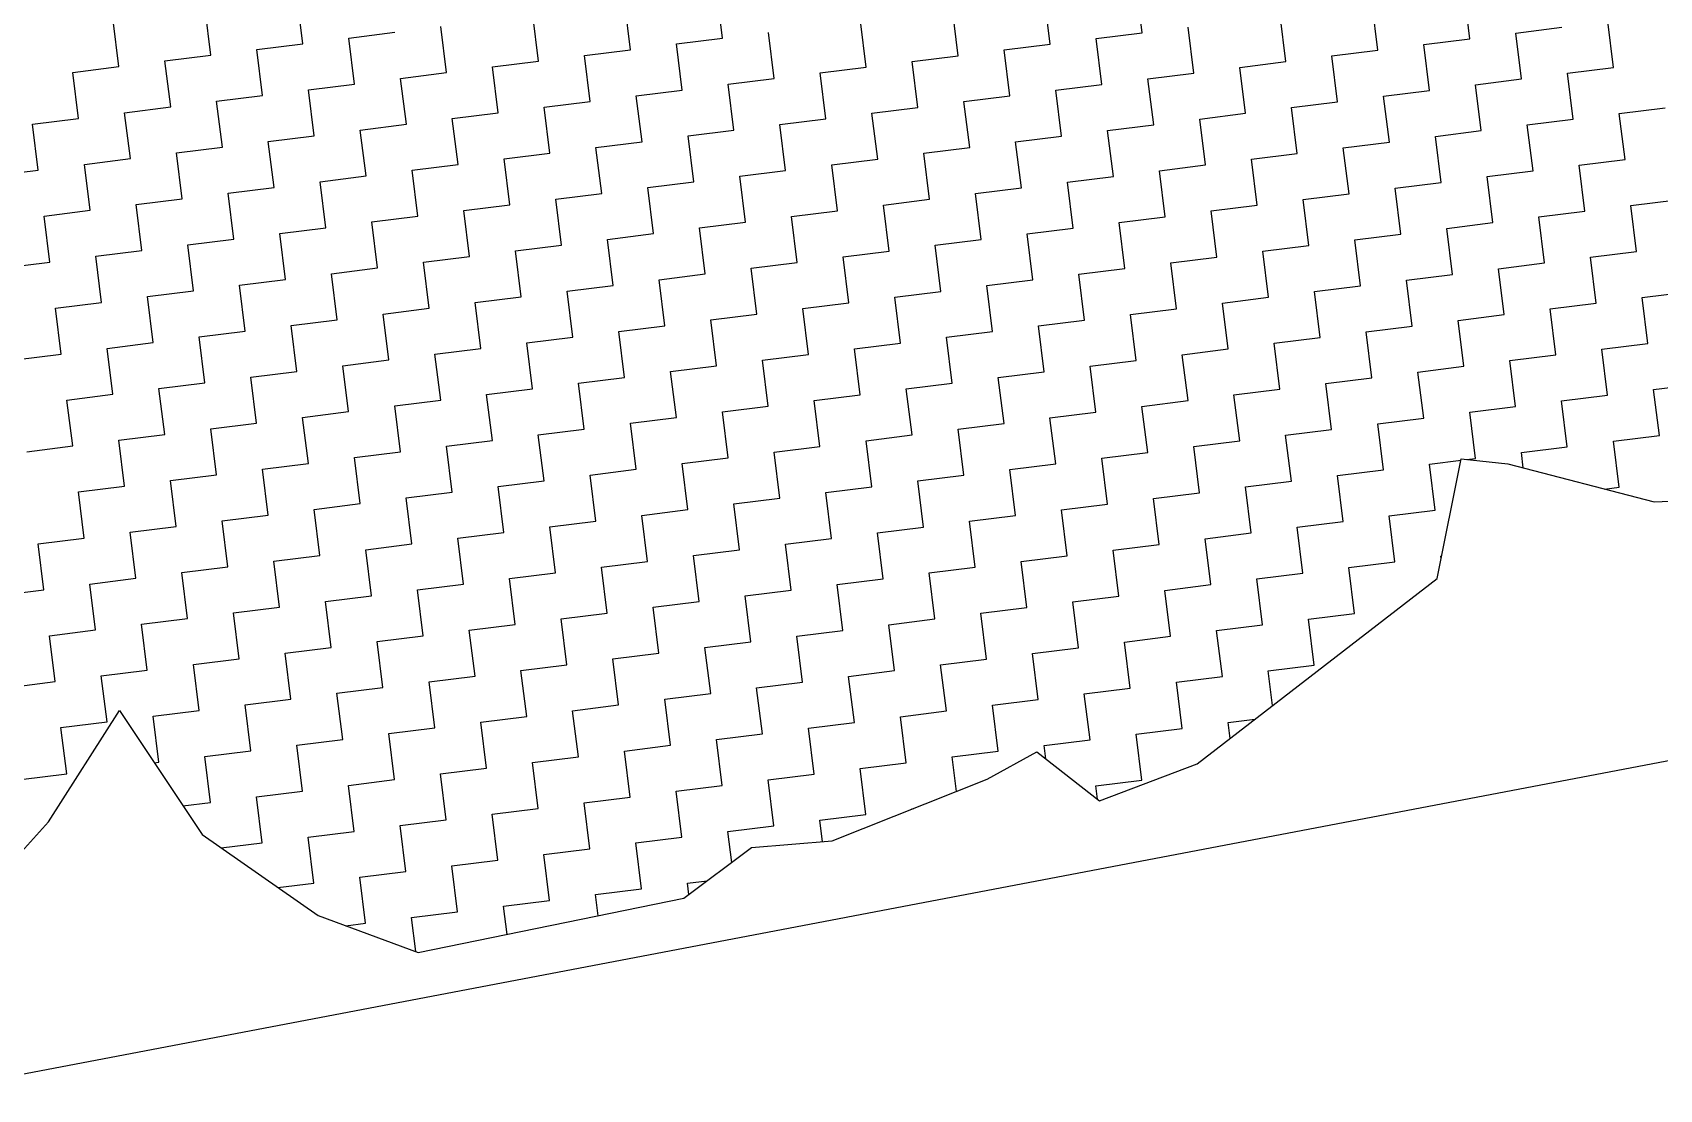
# Model space of a CAD drawing. Header units: metres. Extents: x 290108 to 292128, y 1990044 to 1991719.
# Drawn here: x 290889 to 291066.2, y 1990043.9 to 1990159 of the extents above; entities that cross this region are included whole.
import ezdxf

# ---------------------------------------------------------------- set-up
doc = ezdxf.new("R2010")
doc.units = ezdxf.units.M
doc.header["$MEASUREMENT"] = 0
doc.layers.add('POLY_HATCH', color=12, linetype='Continuous')
doc.layers.add('V_BOUND_LINE', color=7, linetype='Continuous')

msp = doc.modelspace()

# ---------------------------------------------------------------- linework, layer by layer
at = {"layer": 'POLY_HATCH', "linetype": 'Continuous'}
for p, q in [((291009.89, 1990159.01), (291009.27, 1990164.02)), ((290918.44, 1990157.81), (290917.81, 1990162.82)), ((290964.16, 1990158.41), (290963.54, 1990163.42)), ((290999.87, 1990157.76), (290999.24, 1990162.77)), ((291045.59, 1990158.36), (291044.97, 1990163.37)), ((290908.41, 1990156.56), (290907.79, 1990161.57)), ((290944.12, 1990155.92), (290943.49, 1990160.93)), ((290954.14, 1990157.16), (290953.52, 1990162.17)), ((290989.84, 1990156.51), (290989.22, 1990161.53)), ((291025.55, 1990155.87), (291024.92, 1990160.88)), ((291035.57, 1990157.11), (291034.95, 1990162.13)), ((290898.39, 1990155.32), (290897.77, 1990160.33)), ((290923.45, 1990158.43), (290928.46, 1990159.06)), ((290934.09, 1990154.67), (290933.47, 1990159.68)), ((290969.8, 1990154.02), (290969.17, 1990159.03)), ((290979.82, 1990155.27), (290979.2, 1990160.28)), ((291004.88, 1990158.39), (291009.89, 1990159.01)), ((291015.52, 1990154.62), (291014.9, 1990159.63)), ((291050.6, 1990158.98), (291055.61, 1990159.61)), ((291051.23, 1990153.97), (291050.6, 1990158.98)), ((291061.25, 1990155.22), (291060.63, 1990160.23)), ((290913.42, 1990157.19), (290918.44, 1990157.81)), ((290914.05, 1990152.17), (290913.42, 1990157.19)), ((290924.07, 1990153.42), (290923.45, 1990158.43)), ((290949.13, 1990156.54), (290954.14, 1990157.16)), ((290959.15, 1990157.79), (290964.16, 1990158.41)), ((290959.77, 1990152.77), (290959.15, 1990157.79)), ((290994.85, 1990157.14), (290999.87, 1990157.76)), ((290995.48, 1990152.13), (290994.85, 1990157.14)), ((291005.5, 1990153.37), (291004.88, 1990158.39)), ((291030.56, 1990156.49), (291035.57, 1990157.11)), ((291040.58, 1990157.74), (291045.59, 1990158.36)), ((291041.2, 1990152.73), (291040.58, 1990157.74)), ((290893.38, 1990154.69), (290898.39, 1990155.32)), ((290903.4, 1990155.94), (290908.41, 1990156.56)), ((290904.03, 1990150.93), (290903.4, 1990155.94)), ((290939.11, 1990155.29), (290944.12, 1990155.92)), ((290939.73, 1990150.28), (290939.11, 1990155.29)), ((290949.75, 1990151.53), (290949.13, 1990156.54)), ((290974.81, 1990154.64), (290979.82, 1990155.27)), ((290984.83, 1990155.89), (290989.84, 1990156.51)), ((290985.45, 1990150.88), (290984.83, 1990155.89)), ((291020.53, 1990155.24), (291025.55, 1990155.87)), ((291021.16, 1990150.23), (291020.53, 1990155.24)), ((291031.18, 1990151.48), (291030.56, 1990156.49)), ((291056.24, 1990154.6), (291061.25, 1990155.22)), ((290894, 1990149.68), (290893.38, 1990154.69)), ((290919.06, 1990152.8), (290924.07, 1990153.42)), ((290929.08, 1990154.04), (290934.09, 1990154.67)), ((290929.71, 1990149.03), (290929.08, 1990154.04)), ((290964.79, 1990153.4), (290969.8, 1990154.02)), ((290965.41, 1990148.39), (290964.79, 1990153.4)), ((290975.43, 1990149.63), (290974.81, 1990154.64)), ((291010.51, 1990154), (291015.52, 1990154.62)), ((291011.14, 1990148.99), (291010.51, 1990154)), ((291046.22, 1990153.35), (291051.23, 1990153.97)), ((291056.86, 1990149.59), (291056.24, 1990154.6)), ((290909.04, 1990151.55), (290914.05, 1990152.17)), ((290919.68, 1990147.79), (290919.06, 1990152.8)), ((290954.76, 1990152.15), (290959.77, 1990152.77)), ((290955.39, 1990147.14), (290954.76, 1990152.15)), ((290990.47, 1990151.5), (290995.48, 1990152.13)), ((291000.49, 1990152.75), (291005.5, 1990153.37)), ((291001.11, 1990147.74), (291000.49, 1990152.75)), ((291036.19, 1990152.1), (291041.2, 1990152.73)), ((291036.82, 1990147.09), (291036.19, 1990152.1)), ((291046.84, 1990148.34), (291046.22, 1990153.35)), ((290899.01, 1990150.3), (290904.03, 1990150.93)), ((290899.64, 1990145.29), (290899.01, 1990150.3)), ((290909.66, 1990146.54), (290909.04, 1990151.55)), ((290934.72, 1990149.66), (290939.73, 1990150.28)), ((290944.74, 1990150.9), (290949.75, 1990151.53)), ((290945.36, 1990145.89), (290944.74, 1990150.9)), ((290980.44, 1990150.26), (290985.45, 1990150.88)), ((290981.07, 1990145.24), (290980.44, 1990150.26)), ((290991.09, 1990146.49), (290990.47, 1990151.5)), ((291016.15, 1990149.61), (291021.16, 1990150.23)), ((291026.17, 1990150.86), (291031.18, 1990151.48)), ((291026.79, 1990145.84), (291026.17, 1990150.86)), ((291061.87, 1990150.21), (291066.88, 1990150.83)), ((291062.5, 1990145.2), (291061.87, 1990150.21)), ((290888.99, 1990149.06), (290894, 1990149.68)), ((290889.61, 1990144.05), (290888.99, 1990149.06)), ((290924.69, 1990148.41), (290929.71, 1990149.03)), ((290925.32, 1990143.4), (290924.69, 1990148.41)), ((290935.34, 1990144.65), (290934.72, 1990149.66)), ((290960.4, 1990147.76), (290965.41, 1990148.39)), ((290970.42, 1990149.01), (290975.43, 1990149.63)), ((290971.04, 1990144), (290970.42, 1990149.01)), ((291006.12, 1990148.36), (291011.14, 1990148.99)), ((291006.75, 1990143.35), (291006.12, 1990148.36)), ((291016.77, 1990144.6), (291016.15, 1990149.61)), ((291041.83, 1990147.71), (291046.84, 1990148.34)), ((291051.85, 1990148.96), (291056.86, 1990149.59)), ((291052.47, 1990143.95), (291051.85, 1990148.96)), ((290904.65, 1990145.92), (290909.66, 1990146.54)), ((290914.67, 1990147.16), (290919.68, 1990147.79)), ((290915.3, 1990142.15), (290914.67, 1990147.16)), ((290950.37, 1990146.52), (290955.39, 1990147.14)), ((290951, 1990141.5), (290950.37, 1990146.52)), ((290961.02, 1990142.75), (290960.4, 1990147.76)), ((290986.08, 1990145.87), (290991.09, 1990146.49)), ((290996.1, 1990147.12), (291001.11, 1990147.74)), ((290996.72, 1990142.1), (290996.1, 1990147.12)), ((291031.8, 1990146.47), (291036.82, 1990147.09)), ((291032.43, 1990141.46), (291031.8, 1990146.47)), ((291042.45, 1990142.7), (291041.83, 1990147.71)), ((290894.63, 1990144.67), (290899.64, 1990145.29)), ((290895.25, 1990139.66), (290894.63, 1990144.67)), ((290905.27, 1990140.9), (290904.65, 1990145.92)), ((290930.33, 1990144.02), (290935.34, 1990144.65)), ((290940.35, 1990145.27), (290945.36, 1990145.89)), ((290940.98, 1990140.26), (290940.35, 1990145.27)), ((290976.06, 1990144.62), (290981.07, 1990145.24)), ((290976.68, 1990139.61), (290976.06, 1990144.62)), ((290986.7, 1990140.86), (290986.08, 1990145.87)), ((291011.76, 1990143.97), (291016.77, 1990144.6)), ((291021.78, 1990145.22), (291026.79, 1990145.84)), ((291022.41, 1990140.21), (291021.78, 1990145.22)), ((291057.49, 1990144.57), (291062.5, 1990145.2)), ((291058.11, 1990139.56), (291057.49, 1990144.57)), ((290884.6, 1990143.42), (290889.61, 1990144.05)), ((290920.31, 1990142.77), (290925.32, 1990143.4)), ((290920.93, 1990137.76), (290920.31, 1990142.77)), ((290930.95, 1990139.01), (290930.33, 1990144.02)), ((290956.01, 1990142.13), (290961.02, 1990142.75)), ((290966.03, 1990143.37), (290971.04, 1990144)), ((290966.66, 1990138.36), (290966.03, 1990143.37)), ((291001.74, 1990142.73), (291006.75, 1990143.35)), ((291012.38, 1990138.96), (291011.76, 1990143.97)), ((291047.46, 1990143.33), (291052.47, 1990143.95)), ((291048.09, 1990138.32), (291047.46, 1990143.33)), ((290910.28, 1990141.53), (290915.3, 1990142.15)), ((290910.91, 1990136.52), (290910.28, 1990141.53)), ((290945.99, 1990140.88), (290951, 1990141.5)), ((290956.63, 1990137.12), (290956.01, 1990142.13)), ((290991.71, 1990141.48), (290996.72, 1990142.1)), ((290992.34, 1990136.47), (290991.71, 1990141.48)), ((291002.36, 1990137.72), (291001.74, 1990142.73)), ((291027.42, 1990140.83), (291032.43, 1990141.46)), ((291037.44, 1990142.08), (291042.45, 1990142.7)), ((291038.06, 1990137.07), (291037.44, 1990142.08)), ((290890.24, 1990139.03), (290895.25, 1990139.66)), ((290900.26, 1990140.28), (290905.27, 1990140.9)), ((290900.88, 1990135.27), (290900.26, 1990140.28)), ((290935.96, 1990139.63), (290940.98, 1990140.26)), ((290936.59, 1990134.62), (290935.96, 1990139.63)), ((290946.61, 1990135.87), (290945.99, 1990140.88)), ((290971.67, 1990138.99), (290976.68, 1990139.61)), ((290981.69, 1990140.23), (290986.7, 1990140.86)), ((290982.31, 1990135.22), (290981.69, 1990140.23)), ((291017.39, 1990139.59), (291022.41, 1990140.21)), ((291018.02, 1990134.57), (291017.39, 1990139.59)), ((291028.04, 1990135.82), (291027.42, 1990140.83)), ((291053.1, 1990138.94), (291058.11, 1990139.56)), ((291063.12, 1990140.19), (291068.13, 1990140.81)), ((291063.74, 1990135.17), (291063.12, 1990140.19)), ((290890.86, 1990134.02), (290890.24, 1990139.03)), ((290915.92, 1990137.14), (290920.93, 1990137.76)), ((290925.94, 1990138.39), (290930.95, 1990139.01)), ((290926.56, 1990133.38), (290925.94, 1990138.39)), ((290961.64, 1990137.74), (290966.66, 1990138.36)), ((290962.27, 1990132.73), (290961.64, 1990137.74)), ((290972.29, 1990133.98), (290971.67, 1990138.99)), ((290997.35, 1990137.09), (291002.36, 1990137.72)), ((291007.37, 1990138.34), (291012.38, 1990138.96)), ((291007.99, 1990133.33), (291007.37, 1990138.34)), ((291043.07, 1990137.69), (291048.09, 1990138.32)), ((291043.7, 1990132.68), (291043.07, 1990137.69)), ((291053.72, 1990133.93), (291053.1, 1990138.94)), ((290905.9, 1990135.89), (290910.91, 1990136.52)), ((290906.52, 1990130.88), (290905.9, 1990135.89)), ((290916.54, 1990132.13), (290915.92, 1990137.14)), ((290941.6, 1990135.25), (290946.61, 1990135.87)), ((290951.62, 1990136.49), (290956.63, 1990137.12)), ((290952.25, 1990131.48), (290951.62, 1990136.49)), ((290987.33, 1990135.85), (290992.34, 1990136.47)), ((290987.95, 1990130.83), (290987.33, 1990135.85)), ((290997.97, 1990132.08), (290997.35, 1990137.09)), ((291023.03, 1990135.2), (291028.04, 1990135.82)), ((291033.05, 1990136.45), (291038.06, 1990137.07)), ((291033.67, 1990131.43), (291033.05, 1990136.45)), ((290885.85, 1990133.4), (290890.86, 1990134.02)), ((290895.87, 1990134.65), (290900.88, 1990135.27)), ((290896.5, 1990129.63), (290895.87, 1990134.65)), ((290931.58, 1990134), (290936.59, 1990134.62)), ((290932.2, 1990128.99), (290931.58, 1990134)), ((290942.22, 1990130.23), (290941.6, 1990135.25)), ((290967.28, 1990133.35), (290972.29, 1990133.98)), ((290977.3, 1990134.6), (290982.31, 1990135.22)), ((290977.93, 1990129.59), (290977.3, 1990134.6)), ((291013.01, 1990133.95), (291018.02, 1990134.57)), ((291013.63, 1990128.94), (291013.01, 1990133.95)), ((291023.65, 1990130.19), (291023.03, 1990135.2)), ((291048.71, 1990133.3), (291053.72, 1990133.93)), ((291058.73, 1990134.55), (291063.74, 1990135.17)), ((291059.36, 1990129.54), (291058.73, 1990134.55)), ((290911.53, 1990131.51), (290916.54, 1990132.13)), ((290921.55, 1990132.75), (290926.56, 1990133.38)), ((290922.18, 1990127.74), (290921.55, 1990132.75)), ((290957.26, 1990132.1), (290962.27, 1990132.73)), ((290967.9, 1990128.34), (290967.28, 1990133.35)), ((291002.98, 1990132.7), (291007.99, 1990133.33)), ((291003.61, 1990127.69), (291002.98, 1990132.7)), ((291038.69, 1990132.06), (291043.7, 1990132.68)), ((291049.33, 1990128.29), (291048.71, 1990133.3)), ((290901.51, 1990130.26), (290906.52, 1990130.88)), ((290912.15, 1990126.49), (290911.53, 1990131.51)), ((290947.23, 1990130.86), (290952.25, 1990131.48)), ((290947.86, 1990125.85), (290947.23, 1990130.86)), ((290957.88, 1990127.09), (290957.26, 1990132.1)), ((290982.94, 1990130.21), (290987.95, 1990130.83)), ((290992.96, 1990131.46), (290997.97, 1990132.08)), ((290993.58, 1990126.45), (290992.96, 1990131.46)), ((291028.66, 1990130.81), (291033.67, 1990131.43)), ((291029.29, 1990125.8), (291028.66, 1990130.81)), ((291039.31, 1990127.05), (291038.69, 1990132.06)), ((291064.37, 1990130.16), (291069.38, 1990130.79)), ((290891.48, 1990129.01), (290896.5, 1990129.63)), ((290892.11, 1990124), (290891.48, 1990129.01)), ((290902.13, 1990125.25), (290901.51, 1990130.26)), ((290927.19, 1990128.36), (290932.2, 1990128.99)), ((290937.21, 1990129.61), (290942.22, 1990130.23)), ((290937.83, 1990124.6), (290937.21, 1990129.61)), ((290972.91, 1990128.96), (290977.93, 1990129.59)), ((290973.54, 1990123.95), (290972.91, 1990128.96)), ((290983.56, 1990125.2), (290982.94, 1990130.21)), ((291008.62, 1990128.32), (291013.63, 1990128.94)), ((291018.64, 1990129.56), (291023.65, 1990130.19)), ((291019.26, 1990124.55), (291018.64, 1990129.56)), ((291054.34, 1990128.92), (291059.36, 1990129.54)), ((291054.97, 1990123.9), (291054.34, 1990128.92)), ((291064.99, 1990125.15), (291064.37, 1990130.16)), ((290917.17, 1990127.12), (290922.18, 1990127.74)), ((290917.79, 1990122.11), (290917.17, 1990127.12)), ((290927.81, 1990123.35), (290927.19, 1990128.36)), ((290952.87, 1990126.47), (290957.88, 1990127.09)), ((290962.89, 1990127.72), (290967.9, 1990128.34)), ((290963.52, 1990122.71), (290962.89, 1990127.72)), ((290998.59, 1990127.07), (291003.61, 1990127.69)), ((290999.22, 1990122.06), (290998.59, 1990127.07)), ((291009.24, 1990123.31), (291008.62, 1990128.32)), ((291034.3, 1990126.42), (291039.31, 1990127.05)), ((291044.32, 1990127.67), (291049.33, 1990128.29)), ((291044.94, 1990122.66), (291044.32, 1990127.67)), ((290897.12, 1990124.62), (290902.13, 1990125.25)), ((290907.14, 1990125.87), (290912.15, 1990126.49)), ((290907.77, 1990120.86), (290907.14, 1990125.87)), ((290942.85, 1990125.22), (290947.86, 1990125.85)), ((290943.47, 1990120.21), (290942.85, 1990125.22)), ((290953.49, 1990121.46), (290952.87, 1990126.47)), ((290978.55, 1990124.58), (290983.56, 1990125.2)), ((290988.57, 1990125.82), (290993.58, 1990126.45)), ((290989.2, 1990120.81), (290988.57, 1990125.82)), ((291024.28, 1990125.18), (291029.29, 1990125.8)), ((291024.9, 1990120.16), (291024.28, 1990125.18)), ((291034.92, 1990121.41), (291034.3, 1990126.42)), ((291059.98, 1990124.53), (291064.99, 1990125.15)), ((290887.1, 1990123.38), (290892.11, 1990124)), ((290897.74, 1990119.61), (290897.12, 1990124.62)), ((290922.8, 1990122.73), (290927.81, 1990123.35)), ((290932.82, 1990123.98), (290937.83, 1990124.6)), ((290933.45, 1990118.96), (290932.82, 1990123.98)), ((290968.53, 1990123.33), (290973.54, 1990123.95)), ((290969.15, 1990118.32), (290968.53, 1990123.33)), ((290979.17, 1990119.56), (290978.55, 1990124.58)), ((291004.23, 1990122.68), (291009.24, 1990123.31)), ((291014.25, 1990123.93), (291019.26, 1990124.55)), ((291014.88, 1990118.92), (291014.25, 1990123.93)), ((291049.96, 1990123.28), (291054.97, 1990123.9)), ((291050.58, 1990118.27), (291049.96, 1990123.28)), ((291060.6, 1990119.52), (291059.98, 1990124.53)), ((290912.78, 1990121.48), (290917.79, 1990122.11)), ((290913.4, 1990116.47), (290912.78, 1990121.48)), ((290923.42, 1990117.72), (290922.8, 1990122.73)), ((290958.5, 1990122.08), (290963.52, 1990122.71)), ((290959.13, 1990117.07), (290958.5, 1990122.08)), ((290994.21, 1990121.43), (290999.22, 1990122.06)), ((291004.85, 1990117.67), (291004.23, 1990122.68)), ((291039.93, 1990122.03), (291044.94, 1990122.66)), ((291040.56, 1990117.02), (291039.93, 1990122.03)), ((290902.75, 1990120.24), (290907.77, 1990120.86)), ((290903.38, 1990115.22), (290902.75, 1990120.24)), ((290938.46, 1990119.59), (290943.47, 1990120.21)), ((290948.48, 1990120.84), (290953.49, 1990121.46)), ((290949.1, 1990115.82), (290948.48, 1990120.84)), ((290984.18, 1990120.19), (290989.2, 1990120.81)), ((290984.81, 1990115.18), (290984.18, 1990120.19)), ((290994.83, 1990116.42), (290994.21, 1990121.43)), ((291019.89, 1990119.54), (291024.9, 1990120.16)), ((291029.91, 1990120.79), (291034.92, 1990121.41)), ((291030.53, 1990115.78), (291029.91, 1990120.79)), ((291065.61, 1990120.14), (291070.63, 1990120.76)), ((291066.24, 1990115.13), (291065.61, 1990120.14)), ((290892.73, 1990118.99), (290897.74, 1990119.61)), ((290893.36, 1990113.98), (290892.73, 1990118.99)), ((290928.44, 1990118.34), (290933.45, 1990118.96)), ((290929.06, 1990113.33), (290928.44, 1990118.34)), ((290939.08, 1990114.58), (290938.46, 1990119.59)), ((290964.14, 1990117.69), (290969.15, 1990118.32)), ((290974.16, 1990118.94), (290979.17, 1990119.56)), ((290974.78, 1990113.93), (290974.16, 1990118.94)), ((291009.86, 1990118.29), (291014.88, 1990118.92)), ((291010.49, 1990113.28), (291009.86, 1990118.29)), ((291020.51, 1990114.53), (291019.89, 1990119.54)), ((291045.57, 1990117.65), (291050.58, 1990118.27)), ((291055.59, 1990118.89), (291060.6, 1990119.52)), ((291056.21, 1990113.88), (291055.59, 1990118.89)), ((290908.39, 1990115.85), (290913.4, 1990116.47)), ((290918.41, 1990117.09), (290923.42, 1990117.72)), ((290919.04, 1990112.08), (290918.41, 1990117.09)), ((290954.12, 1990116.45), (290959.13, 1990117.07)), ((290954.74, 1990111.44), (290954.12, 1990116.45)), ((290964.76, 1990112.68), (290964.14, 1990117.69)), ((290989.82, 1990115.8), (290994.83, 1990116.42)), ((290999.84, 1990117.05), (291004.85, 1990117.67)), ((291000.47, 1990112.04), (290999.84, 1990117.05)), ((291035.55, 1990116.4), (291040.56, 1990117.02)), ((291036.17, 1990111.39), (291035.55, 1990116.4)), ((291046.19, 1990112.63), (291045.57, 1990117.65)), ((290898.37, 1990114.6), (290903.38, 1990115.22)), ((290898.99, 1990109.59), (290898.37, 1990114.6)), ((290909.01, 1990110.84), (290908.39, 1990115.85)), ((290934.07, 1990113.95), (290939.08, 1990114.58)), ((290944.09, 1990115.2), (290949.1, 1990115.82)), ((290944.72, 1990110.19), (290944.09, 1990115.2)), ((290979.8, 1990114.55), (290984.81, 1990115.18)), ((290980.42, 1990109.54), (290979.8, 1990114.55)), ((290990.44, 1990110.79), (290989.82, 1990115.8)), ((291015.5, 1990113.91), (291020.51, 1990114.53)), ((291025.52, 1990115.15), (291030.53, 1990115.78)), ((291026.15, 1990110.14), (291025.52, 1990115.15)), ((291061.23, 1990114.51), (291066.24, 1990115.13)), ((291061.85, 1990109.49), (291061.23, 1990114.51)), ((290888.34, 1990113.35), (290893.36, 1990113.98)), ((290924.05, 1990112.71), (290929.06, 1990113.33)), ((290924.67, 1990107.7), (290924.05, 1990112.71)), ((290934.69, 1990108.94), (290934.07, 1990113.95)), ((290959.75, 1990112.06), (290964.76, 1990112.68)), ((290969.77, 1990113.31), (290974.78, 1990113.93)), ((290970.4, 1990108.29), (290969.77, 1990113.31)), ((291005.48, 1990112.66), (291010.49, 1990113.28)), ((291006.1, 1990107.65), (291005.48, 1990112.66)), ((291016.12, 1990108.89), (291015.5, 1990113.91)), ((291045.24, 1990112.52), (291046.19, 1990112.63)), ((291051.2, 1990113.26), (291056.21, 1990113.88)), ((291051.41, 1990111.61), (291051.2, 1990113.26)), ((290904, 1990110.21), (290909.01, 1990110.84)), ((290914.02, 1990111.46), (290919.04, 1990112.08)), ((290914.65, 1990106.45), (290914.02, 1990111.46)), ((290949.73, 1990110.81), (290954.74, 1990111.44)), ((290960.37, 1990107.05), (290959.75, 1990112.06)), ((290995.45, 1990111.41), (291000.47, 1990112.04)), ((290996.08, 1990106.4), (290995.45, 1990111.41)), ((291031.16, 1990110.76), (291036.17, 1990111.39)), ((291041.18, 1990112.01), (291044.63, 1990112.44)), ((291041.8, 1990107), (291041.18, 1990112.01)), ((290893.98, 1990108.97), (290898.99, 1990109.59)), ((290904.62, 1990105.2), (290904, 1990110.21)), ((290939.7, 1990109.57), (290944.72, 1990110.19)), ((290940.33, 1990104.55), (290939.7, 1990109.57)), ((290950.35, 1990105.8), (290949.73, 1990110.81)), ((290975.41, 1990108.92), (290980.42, 1990109.54)), ((290985.43, 1990110.17), (290990.44, 1990110.79)), ((290986.05, 1990105.15), (290985.43, 1990110.17)), ((291021.13, 1990109.52), (291026.15, 1990110.14)), ((291021.76, 1990104.51), (291021.13, 1990109.52)), ((291031.78, 1990105.75), (291031.16, 1990110.76)), ((291060.25, 1990109.29), (291061.85, 1990109.49)), ((290894.6, 1990103.95), (290893.98, 1990108.97)), ((290919.66, 1990107.07), (290924.67, 1990107.7)), ((290929.68, 1990108.32), (290934.69, 1990108.94)), ((290930.31, 1990103.31), (290929.68, 1990108.32)), ((290965.39, 1990107.67), (290970.4, 1990108.29)), ((290966.01, 1990102.66), (290965.39, 1990107.67)), ((290976.03, 1990103.91), (290975.41, 1990108.92)), ((291001.09, 1990107.02), (291006.1, 1990107.65)), ((291011.11, 1990108.27), (291016.12, 1990108.89)), ((291011.74, 1990103.26), (291011.11, 1990108.27)), ((290909.64, 1990105.82), (290914.65, 1990106.45)), ((290910.26, 1990100.81), (290909.64, 1990105.82)), ((290920.28, 1990102.06), (290919.66, 1990107.07)), ((290945.34, 1990105.18), (290950.35, 1990105.8)), ((290955.36, 1990106.42), (290960.37, 1990107.05)), ((290955.99, 1990101.41), (290955.36, 1990106.42)), ((290991.07, 1990105.78), (290996.08, 1990106.4)), ((290991.69, 1990100.77), (290991.07, 1990105.78)), ((291001.71, 1990102.01), (291001.09, 1990107.02)), ((291026.77, 1990105.13), (291031.78, 1990105.75)), ((291036.79, 1990106.38), (291041.8, 1990107)), ((291037.42, 1990101.37), (291036.79, 1990106.38)), ((290889.59, 1990103.33), (290894.6, 1990103.95)), ((290899.61, 1990104.58), (290904.62, 1990105.2)), ((290900.24, 1990099.57), (290899.61, 1990104.58)), ((290935.32, 1990103.93), (290940.33, 1990104.55)), ((290935.94, 1990098.92), (290935.32, 1990103.93)), ((290945.96, 1990100.17), (290945.34, 1990105.18)), ((290971.02, 1990103.28), (290976.03, 1990103.91)), ((290981.04, 1990104.53), (290986.05, 1990105.15)), ((290981.67, 1990099.52), (290981.04, 1990104.53)), ((291016.75, 1990103.88), (291021.76, 1990104.51)), ((291017.37, 1990098.87), (291016.75, 1990103.88)), ((291027.39, 1990100.12), (291026.77, 1990105.13)), ((290890.21, 1990098.32), (290889.59, 1990103.33)), ((290915.27, 1990101.44), (290920.28, 1990102.06)), ((290925.29, 1990102.68), (290930.31, 1990103.31)), ((290925.92, 1990097.67), (290925.29, 1990102.68)), ((290961, 1990102.04), (290966.01, 1990102.66)), ((290961.62, 1990097.02), (290961, 1990102.04)), ((290971.64, 1990098.27), (290971.02, 1990103.28)), ((290996.7, 1990101.39), (291001.71, 1990102.01)), ((291006.72, 1990102.64), (291011.74, 1990103.26)), ((291007.35, 1990097.62), (291006.72, 1990102.64)), ((291042.43, 1990101.99), (291042.53, 1990102)), ((291042.47, 1990101.68), (291042.43, 1990101.99)), ((290905.25, 1990100.19), (290910.26, 1990100.81)), ((290915.89, 1990096.43), (290915.27, 1990101.44)), ((290950.97, 1990100.79), (290955.99, 1990101.41)), ((290951.6, 1990095.78), (290950.97, 1990100.79)), ((290986.68, 1990100.14), (290991.69, 1990100.77)), ((290997.32, 1990096.38), (290996.7, 1990101.39)), ((291032.4, 1990100.74), (291037.42, 1990101.37)), ((291033.03, 1990095.73), (291032.4, 1990100.74)), ((290895.23, 1990098.94), (290900.24, 1990099.57)), ((290895.85, 1990093.93), (290895.23, 1990098.94)), ((290905.87, 1990095.18), (290905.25, 1990100.19)), ((290930.93, 1990098.3), (290935.94, 1990098.92)), ((290940.95, 1990099.54), (290945.96, 1990100.17)), ((290941.58, 1990094.53), (290940.95, 1990099.54)), ((290976.66, 1990098.9), (290981.67, 1990099.52)), ((290977.28, 1990093.88), (290976.66, 1990098.9)), ((290987.3, 1990095.13), (290986.68, 1990100.14)), ((291012.36, 1990098.25), (291017.37, 1990098.87)), ((291022.38, 1990099.49), (291027.39, 1990100.12)), ((291023, 1990094.48), (291022.38, 1990099.49)), ((290885.2, 1990097.7), (290890.21, 1990098.32)), ((290920.91, 1990097.05), (290925.92, 1990097.67)), ((290921.53, 1990092.04), (290920.91, 1990097.05)), ((290931.55, 1990093.28), (290930.93, 1990098.3)), ((290956.61, 1990096.4), (290961.62, 1990097.02)), ((290966.63, 1990097.65), (290971.64, 1990098.27)), ((290967.26, 1990092.64), (290966.63, 1990097.65)), ((291002.34, 1990097), (291007.35, 1990097.62)), ((291002.96, 1990091.99), (291002.34, 1990097)), ((291012.98, 1990093.24), (291012.36, 1990098.25)), ((290900.86, 1990094.55), (290905.87, 1990095.18)), ((290910.88, 1990095.8), (290915.89, 1990096.43)), ((290911.51, 1990090.79), (290910.88, 1990095.8)), ((290946.59, 1990095.15), (290951.6, 1990095.78)), ((290947.21, 1990090.14), (290946.59, 1990095.15)), ((290957.23, 1990091.39), (290956.61, 1990096.4)), ((290982.29, 1990094.51), (290987.3, 1990095.13)), ((290992.31, 1990095.75), (290997.32, 1990096.38)), ((290992.94, 1990090.74), (290992.31, 1990095.75)), ((291028.02, 1990095.11), (291033.03, 1990095.73)), ((291028.64, 1990090.1), (291028.02, 1990095.11)), ((290890.84, 1990093.31), (290895.85, 1990093.93)), ((290891.46, 1990088.3), (290890.84, 1990093.31)), ((290901.48, 1990089.54), (290900.86, 1990094.55)), ((290926.54, 1990092.66), (290931.55, 1990093.28)), ((290936.56, 1990093.91), (290941.58, 1990094.53)), ((290937.19, 1990088.9), (290936.56, 1990093.91)), ((290972.27, 1990093.26), (290977.28, 1990093.88)), ((290972.89, 1990088.25), (290972.27, 1990093.26)), ((290982.91, 1990089.5), (290982.29, 1990094.51)), ((291007.97, 1990092.61), (291012.98, 1990093.24)), ((291017.99, 1990093.86), (291023, 1990094.48)), ((291018.62, 1990088.85), (291017.99, 1990093.86)), ((290916.52, 1990091.41), (290921.53, 1990092.04)), ((290917.14, 1990086.4), (290916.52, 1990091.41)), ((290927.16, 1990087.65), (290926.54, 1990092.66)), ((290952.22, 1990090.77), (290957.23, 1990091.39)), ((290962.24, 1990092.01), (290967.26, 1990092.64)), ((290962.87, 1990087), (290962.24, 1990092.01)), ((290997.95, 1990091.37), (291002.96, 1990091.99)), ((290998.57, 1990086.35), (290997.95, 1990091.37)), ((291008.59, 1990087.6), (291007.97, 1990092.61)), ((290906.5, 1990090.17), (290911.51, 1990090.79)), ((290907.12, 1990085.16), (290906.5, 1990090.17)), ((290942.2, 1990089.52), (290947.21, 1990090.14)), ((290952.84, 1990085.76), (290952.22, 1990090.77)), ((290987.92, 1990090.12), (290992.94, 1990090.74)), ((290988.55, 1990085.11), (290987.92, 1990090.12)), ((291023.63, 1990089.47), (291028.64, 1990090.1)), ((290886.45, 1990087.67), (290891.46, 1990088.3)), ((290896.47, 1990088.92), (290901.48, 1990089.54)), ((290897.1, 1990083.91), (290896.47, 1990088.92)), ((290932.18, 1990088.27), (290937.19, 1990088.9)), ((290932.8, 1990083.26), (290932.18, 1990088.27)), ((290942.82, 1990084.51), (290942.2, 1990089.52)), ((290967.88, 1990087.63), (290972.89, 1990088.25)), ((290977.9, 1990088.87), (290982.91, 1990089.5)), ((290978.53, 1990083.86), (290977.9, 1990088.87)), ((291013.61, 1990088.23), (291018.62, 1990088.85)), ((291014.23, 1990083.21), (291013.61, 1990088.23)), ((291024.1, 1990085.7), (291023.63, 1990089.47)), ((290912.13, 1990085.78), (290917.14, 1990086.4)), ((290922.15, 1990087.03), (290927.16, 1990087.65)), ((290922.78, 1990082.01), (290922.15, 1990087.03)), ((290957.86, 1990086.38), (290962.87, 1990087)), ((290958.48, 1990081.37), (290957.86, 1990086.38)), ((290968.5, 1990082.61), (290967.88, 1990087.63)), ((290993.56, 1990085.73), (290998.57, 1990086.35)), ((291003.58, 1990086.98), (291008.59, 1990087.6)), ((291004.21, 1990081.97), (291003.58, 1990086.98)), ((290902.11, 1990084.53), (290907.12, 1990085.16)), ((290902.73, 1990079.52), (290902.11, 1990084.53)), ((290912.75, 1990080.77), (290912.13, 1990085.78)), ((290937.81, 1990083.88), (290942.82, 1990084.51)), ((290947.83, 1990085.13), (290952.84, 1990085.76)), ((290948.46, 1990080.12), (290947.83, 1990085.13)), ((290983.54, 1990084.48), (290988.55, 1990085.11)), ((290984.16, 1990079.47), (290983.54, 1990084.48)), ((290994.18, 1990080.72), (290993.56, 1990085.73)), ((290892.08, 1990083.29), (290897.1, 1990083.91)), ((290892.71, 1990078.27), (290892.08, 1990083.29)), ((290927.79, 1990082.64), (290932.8, 1990083.26)), ((290928.41, 1990077.63), (290927.79, 1990082.64)), ((290938.43, 1990078.87), (290937.81, 1990083.88)), ((290963.49, 1990081.99), (290968.5, 1990082.61)), ((290973.51, 1990083.24), (290978.53, 1990083.86)), ((290974.14, 1990078.23), (290973.51, 1990083.24)), ((291009.22, 1990082.59), (291014.23, 1990083.21)), ((291009.84, 1990077.58), (291009.22, 1990082.59)), ((291019.24, 1990083.84), (291022.16, 1990084.2)), ((291019.46, 1990082.11), (291019.24, 1990083.84)), ((290907.74, 1990080.14), (290912.75, 1990080.77)), ((290917.77, 1990081.39), (290922.78, 1990082.01)), ((290918.39, 1990076.38), (290917.77, 1990081.39)), ((290953.47, 1990080.74), (290958.48, 1990081.37)), ((290954.09, 1990075.73), (290953.47, 1990080.74)), ((290964.11, 1990076.98), (290963.49, 1990081.99)), ((290989.17, 1990080.1), (290994.18, 1990080.72)), ((290999.19, 1990081.34), (291004.21, 1990081.97)), ((290999.38, 1990079.88), (290999.19, 1990081.34)), ((290902.24, 1990079.46), (290902.73, 1990079.52)), ((290908.37, 1990075.13), (290907.74, 1990080.14)), ((290943.45, 1990079.5), (290948.46, 1990080.12)), ((290944.07, 1990074.49), (290943.45, 1990079.5)), ((290979.15, 1990078.85), (290984.16, 1990079.47)), ((290989.64, 1990076.33), (290989.17, 1990080.1)), ((290887.7, 1990077.65), (290892.71, 1990078.27)), ((290923.4, 1990077), (290928.41, 1990077.63)), ((290933.42, 1990078.25), (290938.43, 1990078.87)), ((290934.05, 1990073.24), (290933.42, 1990078.25)), ((290969.13, 1990077.6), (290974.14, 1990078.23)), ((290969.75, 1990072.59), (290969.13, 1990077.6)), ((290979.77, 1990073.84), (290979.15, 1990078.85)), ((291004.83, 1990076.96), (291009.84, 1990077.58)), ((290913.38, 1990075.76), (290918.39, 1990076.38)), ((290914, 1990070.74), (290913.38, 1990075.76)), ((290924.02, 1990071.99), (290923.4, 1990077)), ((290949.08, 1990075.11), (290954.09, 1990075.73)), ((290959.1, 1990076.36), (290964.11, 1990076.98)), ((290959.73, 1990071.34), (290959.1, 1990076.36)), ((291005.01, 1990075.49), (291004.83, 1990076.96)), ((290905.37, 1990074.76), (290908.37, 1990075.13)), ((290939.06, 1990073.86), (290944.07, 1990074.49)), ((290939.68, 1990068.85), (290939.06, 1990073.86)), ((290949.7, 1990070.1), (290949.08, 1990075.11)), ((290974.76, 1990073.21), (290979.77, 1990073.84)), ((290984.78, 1990074.46), (290985.02, 1990074.49)), ((290984.79, 1990074.4), (290984.78, 1990074.46)), ((290919.01, 1990071.37), (290924.02, 1990071.99)), ((290929.03, 1990072.62), (290934.05, 1990073.24)), ((290929.66, 1990067.6), (290929.03, 1990072.62)), ((290964.74, 1990071.97), (290969.75, 1990072.59)), ((290965.16, 1990068.61), (290964.74, 1990071.97)), ((290975.05, 1990070.86), (290974.76, 1990073.21)), ((290909.53, 1990070.19), (290914, 1990070.74)), ((290919.64, 1990066.36), (290919.01, 1990071.37)), ((290944.69, 1990069.47), (290949.7, 1990070.1)), ((290954.72, 1990070.72), (290959.73, 1990071.34)), ((290955.34, 1990065.71), (290954.72, 1990070.72)), ((290934.67, 1990068.23), (290939.68, 1990068.85)), ((290945.32, 1990064.46), (290944.69, 1990069.47)), ((290924.65, 1990066.98), (290929.66, 1990067.6)), ((290925.27, 1990061.97), (290924.65, 1990066.98)), ((290935.29, 1990063.22), (290934.67, 1990068.23)), ((290960.35, 1990066.33), (290962.47, 1990066.6)), ((290915.72, 1990065.87), (290919.64, 1990066.36)), ((290950.33, 1990065.09), (290955.34, 1990065.71)), ((290950.61, 1990062.79), (290950.33, 1990065.09)), ((290960.5, 1990065.12), (290960.35, 1990066.33)), ((290930.28, 1990062.59), (290935.29, 1990063.22)), ((290940.3, 1990063.84), (290945.32, 1990064.46)), ((290940.69, 1990060.76), (290940.3, 1990063.84)), ((290923.12, 1990061.7), (290925.27, 1990061.97)), ((290930.74, 1990058.88), (290930.28, 1990062.59))]:
    msp.add_line(p, q, dxfattribs=at)
at = {"layer": 'POLY_HATCH'}
for p, q in [((291042.04, 1990099.55), (291044.65, 1990112.58)), ((291044.65, 1990112.58), (291049.73, 1990112.05)), ((291049.73, 1990112.05), (291065.66, 1990107.88)), ((291065.66, 1990107.88), (291088.65, 1990108.81)), ((291015.89, 1990079.36), (291042.04, 1990099.55)), ((290890.71, 1990073.02), (290898.45, 1990085.15)), ((290898.45, 1990085.15), (290907.45, 1990071.64)), ((290992.98, 1990077.66), (290998.39, 1990080.64)), ((290998.39, 1990080.64), (291005.22, 1990075.33)), ((291005.22, 1990075.33), (291015.89, 1990079.36)), ((290976.1, 1990070.94), (290992.98, 1990077.66)), ((290870.4, 1990050.48), (290890.71, 1990073.02)), ((290907.45, 1990071.64), (290920.1, 1990062.82)), ((290959.93, 1990064.69), (290967.33, 1990070.23)), ((290967.33, 1990070.23), (290976.1, 1990070.94)), ((290931, 1990058.79), (290959.93, 1990064.69)), ((290920.1, 1990062.82), (290931, 1990058.79))]:
    msp.add_line(p, q, dxfattribs=at)
at = {"layer": 'V_BOUND_LINE'}
msp.add_line((290879.1, 1990043.86), (291104.4, 1990086.79), dxfattribs=at)

doc.saveas('drawing.dxf')
